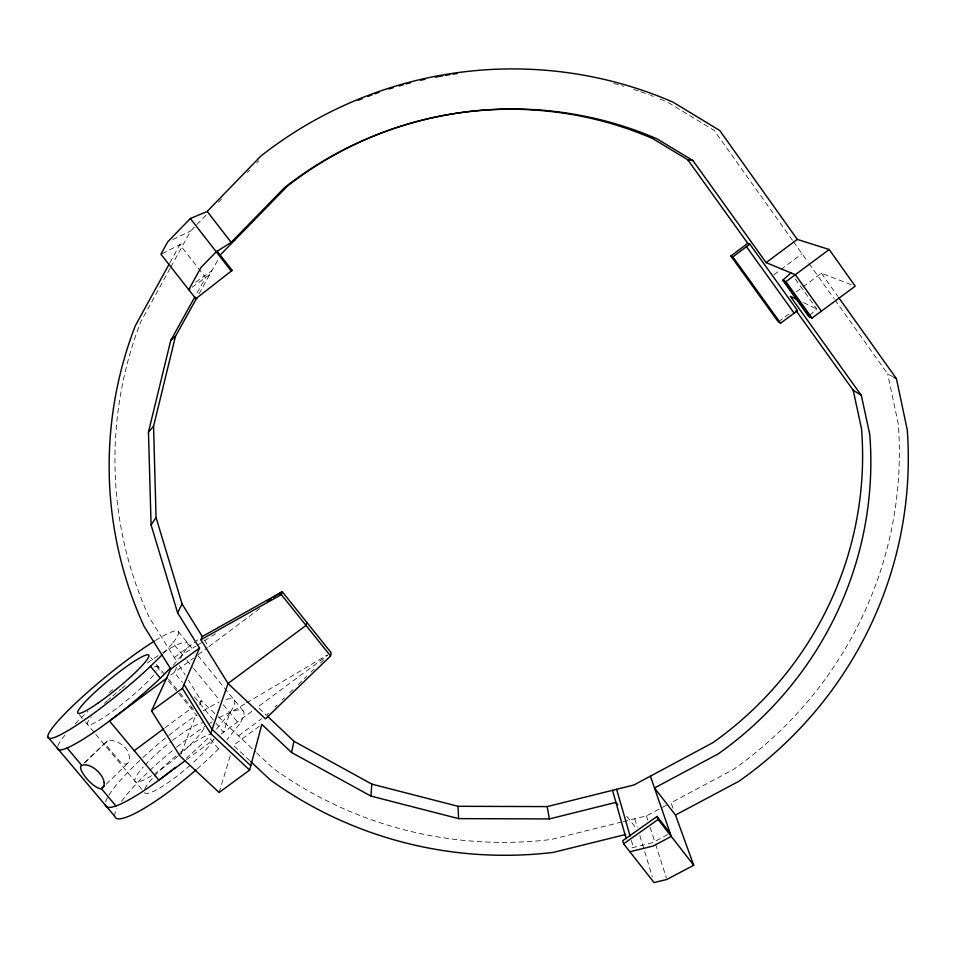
<?xml version="1.0" encoding="UTF-8"?>
<svg xmlns="http://www.w3.org/2000/svg" width="955" height="955" viewBox="0 0 955 955"><rect width="100%" height="100%" fill="white"/><g stroke="black" fill="none" stroke-linecap="round" stroke-linejoin="round"><path stroke-width="0.72" stroke-dasharray="4.78 3.58" d="M219.113 792.495L230.501 755.059M181.175 753.376L196.002 714.627M199.714 704.945L201.302 700.791L188.302 679.972M176.603 667.39L174.311 672.463L182.548 682.479M180.614 658.52L182.333 654.712L196.062 646.046M169.942 262.673L179.85 244.623L205.588 277.547L195.632 295.525M170.085 268.427L140.66 322.002A392.744 385.701 -15.9 0 0 149.111 617.181L176.412 660.932M170.802 267.113L190.63 231.026L206.125 215.054M198.986 293.913L218.158 259.33M223.386 704.814L239.347 724.296L227.063 739.612M173.177 665.301L182.333 654.712A83.921 11.4 -39.3 0 0 160.201 654.33M163.472 653.495L172.736 643.002L186.058 659.26M197.088 769.014A83.24 15.041 -39.8 0 0 218.564 748.863L220.45 746.81M216.534 728.987L229.916 712.788L245.292 703.656M218.504 202.281L221.608 199.082M247.393 172.485L249.458 170.36M256.68 162.911L258.733 160.786M106.256 784.21L128.304 762.627M268.546 713.182L266.421 715.235L257.743 707.01L327.589 655.345M274.909 707.034L277.034 704.981M282.346 699.86L284.459 697.807M289.771 692.685L292.946 689.606M298.258 684.484L306.746 676.283M310.984 672.189L314.171 669.109M320.534 662.961L323.721 659.893M84.04 763.164L106.303 741.82M85.031 762.424L107.33 741.044A15.387 8.547 43.8 0 1 115.758 741.569C122.932 743.945 129.092 750.033 129.403 757.9A15.387 8.547 43.8 0 1 126.561 764.024A15.376 4.918 46.9 0 1 119.996 761.624L106.459 745.449A15.376 4.918 46.9 0 1 107.33 741.044M809.637 315.425L816.752 308.943L794.417 277.702M174.299 657.529L192.958 643.539M194.116 642.667L198.783 639.17M170.778 675.113L193.483 658.126M198.139 654.641L207.462 647.657M259.676 608.586L208.632 646.786L204.394 639.957M164.869 727.913L191.943 707.762M199.01 702.51L201.302 700.791L217.167 715.713M773.908 274.754L779.769 270.384M780.951 269.513L802.081 253.791M796.255 291.848L821.372 273.226L851.156 284.638M186.404 759.798L213.944 739.421M221.13 734.109L255.415 708.729M778.325 321.883L791.802 311.903M238.535 735.827L261.777 718.661M259.474 726.146L233.45 745.354L249.565 760.478M192.086 287.276L209.682 274.598M195.644 282.191L211.843 270.719M197.315 645.258L217.298 632.664M246.569 702.892L327.302 654.999M623.209 821.634L646.463 815.868L668.44 804.134M667.629 834.634L652.217 842.823L628.963 848.565M162.195 253.6L184.446 242.295M172.795 239.478L190.63 231.026M621.765 821.992L551.119 839.505A392.744 385.701 -15.9 0 1 272.688 767.951L256.68 752.898M803.513 302.616L816.752 308.943M834.921 299.882L887.649 373.882L892.662 376.628M668.249 102.507L714.125 130.346L792.59 240.481M218.218 716.716L255.618 751.883M79.408 714.794L84.649 721.049M85.52 722.087L94.879 733.261M95.822 734.395L142.402 790.012M150.735 657.541L152.621 659.833M156.393 664.417L163.902 673.538M168.593 679.22L178.883 691.73M179.827 692.864L194.808 711.069M156.298 666.268L161.884 673.048M168.402 680.975L177.714 692.279M178.645 693.402L197.267 716.023M218.564 748.863L208.918 737.176A83.348 14.444 -39.7 0 1 186.273 758.198M194.438 696.947L215.042 722.004M215.985 723.15L223.53 732.33L229.916 712.788A83.348 14.444 -39.7 0 0 224.604 699.943M178.251 631.506L193.208 649.794M197.864 655.488L243.37 711.141M186.989 660.406L192.588 667.235M193.531 668.381L219.65 700.254M626.778 816.262L636.722 828.988M821.372 273.226L837.762 296.253M793.45 241.687L808.121 262.279M808.992 263.496L834.061 298.676M179.242 665.456L185.246 675.066M673.012 808.216L671.031 802.761L733.428 769.479A392.744 385.701 -15.9 0 0 898.309 424.092L887.649 373.882M646.463 815.868L647.824 820.106M650.092 827.161L655.082 842.704M655.536 844.125L666.411 878.027M634.741 818.769L637.272 827.126M639.826 835.577L652.337 876.893M631.362 840.376L633.416 847.467M613.767 83.479A392.744 385.701 -15.9 0 1 623.818 86.32M633.774 89.424A392.744 385.701 -15.9 0 1 639.408 91.31M640.805 91.799A392.744 385.701 -15.9 0 1 649.173 94.808M650.558 95.333A392.744 385.701 -15.9 0 1 653.316 96.383M660.156 99.093A392.744 385.701 -15.9 0 1 666.912 101.922M213.407 739.755A45.374 8.189 -39.8 0 1 192.23 763.463M190.272 765.23A45.374 8.189 -39.8 0 1 144.289 792.268M144.778 789.128A45.374 8.189 -39.8 0 1 152.525 778.134M154.268 776.188A45.374 8.189 -39.8 0 1 179.337 753.256M180.471 752.373A45.374 8.189 -39.8 0 1 211.174 734.12M57.789 746.106A83.921 11.4 -39.3 0 1 65.37 734.67M75.159 723.866A83.921 11.4 -39.3 0 1 87.92 711.368M109.145 692.566A83.921 11.4 -39.3 0 1 114.564 688.066M147.273 663.021A83.921 11.4 -39.3 0 1 159.067 655.058M105.587 801.985A83.348 14.444 -39.7 0 1 108.249 796.231M108.918 795.133A83.348 14.444 -39.7 0 1 141.901 758.497M142.964 757.518A83.348 14.444 -39.7 0 1 167.65 736.329M168.82 735.41A83.348 14.444 -39.7 0 1 195.954 715.534M203.2 710.878A83.348 14.444 -39.7 0 1 219.161 702.128M204.024 728.379A45.434 7.867 -39.7 0 1 178.681 755.465M177.654 756.348A45.434 7.867 -39.7 0 1 155.092 773.443M151.535 775.699A45.434 7.867 -39.7 0 1 143.262 767.032M145.017 765.098A45.434 7.867 -39.7 0 1 171.327 741.331M172.461 740.459A45.434 7.867 -39.7 0 1 202.866 722.804M218.946 717.85A83.24 15.041 -39.8 0 1 239.347 724.296M114.827 816.394A83.24 15.041 -39.8 0 1 117.011 808.408M121.476 801.388A83.24 15.041 -39.8 0 1 148.885 771.33M149.923 770.339A83.24 15.041 -39.8 0 1 173.189 749.962M176.639 747.168A83.24 15.041 -39.8 0 1 204.931 726.421M209.802 723.281A83.24 15.041 -39.8 0 1 212.189 721.801M154.447 666.793A45.745 6.208 -39.3 0 1 156.763 671.019M153.612 675.125A45.745 6.208 -39.3 0 1 105.647 716.226A45.745 6.208 -39.3 0 1 91.274 716.966M104.489 703.322A45.745 6.208 -39.3 0 1 107.509 700.552M108.548 699.621A45.745 6.208 -39.3 0 1 110.673 697.747M112.821 695.873A45.745 6.208 -39.3 0 1 120.664 689.331M121.798 688.424A45.745 6.208 -39.3 0 1 125.212 685.726M155.402 640.483A84.028 10.78 -39.3 0 1 172.736 643.002"/><path stroke-width="1.43" d="M617.73 804.695L615.915 802.379L549.376 818.924L458.627 818.626L370.91 796.088L371.841 784.127L293.925 741.259L267.484 716.238M330.573 655.99L331.146 652.719L282.238 591.706L202.281 636.543L200.92 639.743L228.03 683.458L265.466 718.876L330.573 655.99L281.355 594.631L282.238 591.706L273.5 597.221M370.91 796.088L291.573 752.504L293.925 741.259M306.782 622.314L306.054 625.429L228.03 683.458L210.649 733.524L249.613 770.088L219.113 792.495L180.113 756.145L151.547 710.854L170.802 669.049L199.511 648.087L177.618 612.847L151.081 524.916L148.467 432.03L170.742 340.469L194.927 296.814M202.281 636.543L182.071 603.942L156.059 517.526L153.552 426.276L175.457 336.375L196.849 297.769M249.613 770.088L261.837 724.403L291.573 752.504M151.547 710.854L182.393 688.388L199.511 648.087M177.618 612.847L182.071 603.942M169.238 263.962L135.276 325.834A400.109 392.648 -15.5 0 0 144.062 626.325L170.802 669.049M151.081 524.916L156.059 517.526M148.467 432.03L153.552 426.276M790.979 272.903L782.754 280.257L808.622 316.344L812.025 318.075L855.214 286.19L829.215 249.518L797.282 239.395L719.784 130.537L673.036 102.149A400.109 392.648 -15.5 0 0 260.799 156.131L207.199 211.437L190.332 218.516L167.698 241.89L160.929 254.245L195.835 298.724L232.161 270.396L217.215 251.189M220.963 254.257L287.383 186.165A355.952 349.518 -15.7 0 1 652.587 138.523L687.767 159.772L692.9 160.524L766.125 262.613L795.324 274.694L821.396 311.163M57.407 748.326A83.921 11.4 -39.3 0 0 93.244 732.616A83.921 11.4 -39.3 0 0 160.321 678.205L170.217 668.285M154.352 641.127A84.028 10.78 -39.3 0 0 66.432 712.12A84.028 10.78 -39.3 0 0 63.197 733.321A84.028 10.78 -39.3 0 0 150.52 666.315L162.481 654.473M104.525 785.595L101.385 788.675A15.566 4.727 46.9 0 1 94.855 786.132A15.292 4.644 46.9 0 1 81.091 769.802A15.566 4.727 46.9 0 1 81.844 765.48L67.113 747.992M170.742 340.469L175.457 336.375M195.835 298.724L196.897 297.9M232.161 270.396L231.265 271.101L190.332 218.516M167.244 677.764L109.479 720.989L158.864 780.163L185.21 760.681M278.669 594.368L282.238 591.706M730.838 256L747.753 243.334L749.854 244.134L797.568 310.626L780.593 323.172L778.325 321.883L730.838 256L732.819 256.871L780.593 323.172M732.819 256.871L749.854 244.134M766.125 262.613L797.282 239.395M134.261 750.678L163.687 728.784M782.754 280.257L785.941 281.665L829.215 249.518M189.83 288.888L188.744 289.675L201.063 267.376L216.248 251.81L234.811 240.063M670.195 833.273L657.088 816.429L622.755 840.651L623.627 843.814L654.068 882.599L666.865 879.448L693.724 865.254L675.483 815.033L654.497 787.971L718.16 753.925A362.625 355.809 -15.4 0 0 869.778 434.513L861.303 395.31L790.274 296.277L798.213 300.073M623.627 843.814L658.114 819.497L657.088 816.429M267.245 601.161L270.993 598.797M200.92 639.743L281.355 594.631M675.483 815.033L739.027 781.202A400.109 392.648 -15.5 0 0 907.25 429.81L896.435 378.681L838.621 297.471M371.841 784.127L458.006 806.295L547.155 806.593L633.893 784.998L712.919 742.656A355.952 349.518 -15.7 0 0 861.529 428.723L853.185 390.225L796.04 310.614M625.668 834.491L553.411 852.373A400.109 392.648 -15.5 0 1 269.967 779.638L250.64 761.493M629.87 851.764L653.22 845.999L671.281 836.413L650.403 776.152M893.916 377.309L896.435 378.681M692.9 160.524L657.052 138.869A362.625 355.809 -15.4 0 0 284.745 187.431L231.182 242.355L207.199 211.437M853.185 390.225L861.303 395.31M250.783 765.719L212.094 729.381L184.04 684.532M47.75 736.866L114.827 816.394A83.24 15.041 -39.8 0 0 196.014 769.945M115.961 805.984L101.385 788.675A15.566 8.44 43.8 0 0 104.143 782.575M150.52 666.315L160.321 678.205M658.114 819.497L693.724 865.254M783.816 280.722L809.756 316.917M687.767 159.772L747.753 243.334M746.44 246.677L794.166 313.133M785.941 281.665L812.025 318.075M182.393 688.388L210.649 733.524M616.608 789.296L630.133 836.114M612.513 790.31L626.205 838.777M547.155 806.593L549.376 818.924M458.006 806.295L458.627 818.626M358.221 100.251A392.744 385.701 -15.9 0 1 362.327 98.58M367.842 96.419A392.744 385.701 -15.9 0 1 372.008 94.843M374.802 93.829A392.744 385.701 -15.9 0 1 379.004 92.325M388.924 89.006A392.744 385.701 -15.9 0 1 393.197 87.657M398.939 85.938A392.744 385.701 -15.9 0 1 403.261 84.697M406.15 83.897A392.744 385.701 -15.9 0 1 410.507 82.751M420.689 80.244A392.744 385.701 -15.9 0 1 425.071 79.253M435.325 77.14A392.744 385.701 -15.9 0 1 442.654 75.791M445.579 75.302A392.744 385.701 -15.9 0 1 449.972 74.597M452.909 74.156A392.744 385.701 -15.9 0 1 457.302 73.535M175.326 767.378A83.348 14.444 -39.7 0 1 105.325 805.125M81.844 765.48A15.566 8.44 43.8 0 1 90.283 766.101A15.292 8.297 43.8 0 1 104.143 782.575M98.031 703.083A45.804 5.873 -39.3 0 0 148.849 655.249A45.804 5.873 -39.3 0 0 93.041 694.022A45.804 5.873 -39.3 0 0 98.031 703.083"/></g></svg>
